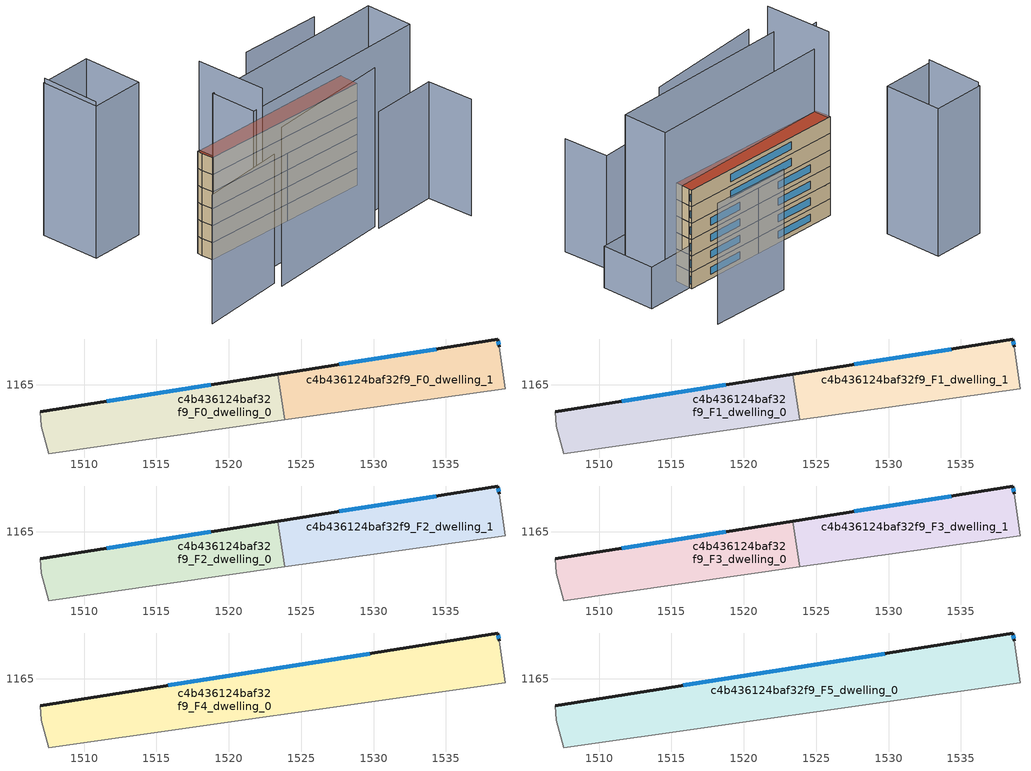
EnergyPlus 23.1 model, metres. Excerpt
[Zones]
c4b436124baf32f9_F0_dwelling_0
 floor ground (EU_floor_Construction): 1523.36,1165.75 1523.87,1162.58 1507.56,1160.25 1507.06,1162.16 1506.96,1163.16 z0
 wall outside (EU_wall_Construction): 1523.36,1165.75 1506.96,1163.16 z0:3
 wall adiabatic (EU_wall_Construction): 1506.96,1163.16 1507.06,1162.16 1507.56,1160.25 1523.87,1162.58 z0:3
 wall to c4b436124baf32f9_F0_dwelling_1 (EU_wall_Construction): 1523.87,1162.58 1523.36,1165.75 z0:3
 window (EU_Window_Construction): 1518.77,1165.02 1511.55,1163.88 z0.84:2.16
c4b436124baf32f9_F0_dwelling_1
 floor ground (EU_floor_Construction): 1538.58,1168.15 1538.68,1167.65 1539.08,1164.75 1523.87,1162.58 1523.36,1165.75 z0
 wall outside (EU_wall_Construction): 1538.68,1167.65 1538.58,1168.15 1523.36,1165.75 z0:3
 wall adiabatic (EU_wall_Construction): 1523.87,1162.58 1539.08,1164.75 1538.68,1167.65 z0:3
 window (EU_Window_Construction): 1534.32,1167.48 1527.63,1166.42 / 1538.65,1167.79 1538.61,1168.01 z0.84:2.16
c4b436124baf32f9_F1_dwelling_0
 floor to c4b436124baf32f9_F0_dwelling_0 (EU_floor_Construction): 1523.36,1165.75 1523.87,1162.58 1507.55,1160.25 1507.06,1162.16 1506.96,1163.16 z3
 wall outside (EU_wall_Construction): 1523.36,1165.75 1506.96,1163.16 z3:6
 wall adiabatic (EU_wall_Construction): 1506.96,1163.16 1507.06,1162.16 1507.56,1160.25 1523.87,1162.58 z3:6
 wall to c4b436124baf32f9_F1_dwelling_1 (EU_wall_Construction): 1523.87,1162.58 1523.36,1165.75 z3:6
 window (EU_Window_Construction): 1518.77,1165.02 1511.55,1163.88 z3.84:5.16
c4b436124baf32f9_F1_dwelling_1
 floor to c4b436124baf32f9_F0_dwelling_1 (EU_floor_Construction): 1538.58,1168.15 1538.68,1167.65 1539.08,1164.75 1523.87,1162.58 1523.36,1165.75 z3
 wall outside (EU_wall_Construction): 1538.68,1167.65 1538.58,1168.15 1523.36,1165.75 z3:6
 wall adiabatic (EU_wall_Construction): 1523.87,1162.58 1539.08,1164.75 1538.68,1167.65 z3:6
 window (EU_Window_Construction): 1534.32,1167.48 1527.63,1166.42 / 1538.65,1167.79 1538.61,1168.01 z3.84:5.16
c4b436124baf32f9_F2_dwelling_0
 floor to c4b436124baf32f9_F1_dwelling_0 (EU_floor_Construction): 1523.36,1165.75 1523.87,1162.58 1507.55,1160.25 1507.06,1162.16 1506.96,1163.16 z6
 wall outside (EU_wall_Construction): 1523.36,1165.75 1506.96,1163.16 z6:9
 wall adiabatic (EU_wall_Construction): 1506.96,1163.16 1507.06,1162.16 1507.56,1160.25 1523.87,1162.58 z6:9
 wall to c4b436124baf32f9_F2_dwelling_1 (EU_wall_Construction): 1523.87,1162.58 1523.36,1165.75 z6:9
 window (EU_Window_Construction): 1518.77,1165.02 1511.55,1163.88 z6.84:8.16
c4b436124baf32f9_F2_dwelling_1
 floor to c4b436124baf32f9_F1_dwelling_1 (EU_floor_Construction): 1538.58,1168.15 1538.68,1167.65 1539.08,1164.75 1523.87,1162.58 1523.36,1165.75 z6
 wall outside (EU_wall_Construction): 1538.68,1167.65 1538.58,1168.15 1523.36,1165.75 z6:9
 wall adiabatic (EU_wall_Construction): 1523.87,1162.58 1539.08,1164.75 1538.68,1167.65 z6:9
 window (EU_Window_Construction): 1534.32,1167.48 1527.63,1166.42 / 1538.65,1167.79 1538.61,1168.01 z6.84:8.16
c4b436124baf32f9_F3_dwelling_0
 floor to c4b436124baf32f9_F2_dwelling_0 (EU_floor_Construction): 1523.36,1165.75 1523.87,1162.58 1507.55,1160.25 1507.06,1162.16 1506.96,1163.16 z9
 wall outside (EU_wall_Construction): 1523.36,1165.75 1506.96,1163.16 z9:12
 wall adiabatic (EU_wall_Construction): 1506.96,1163.16 1507.06,1162.16 1507.56,1160.25 1523.87,1162.58 z9:12
 wall to c4b436124baf32f9_F3_dwelling_1 (EU_wall_Construction): 1523.87,1162.58 1523.36,1165.75 z9:12
 window (EU_Window_Construction): 1518.77,1165.02 1511.55,1163.88 z9.84:11.16
c4b436124baf32f9_F3_dwelling_1
 floor to c4b436124baf32f9_F2_dwelling_1 (EU_floor_Construction): 1538.58,1168.15 1538.68,1167.65 1539.08,1164.75 1523.87,1162.58 1523.36,1165.75 z9
 wall outside (EU_wall_Construction): 1538.68,1167.65 1538.58,1168.15 1523.36,1165.75 z9:12
 wall adiabatic (EU_wall_Construction): 1523.87,1162.58 1539.08,1164.75 1538.68,1167.65 z9:12
 window (EU_Window_Construction): 1534.32,1167.48 1527.63,1166.42 / 1538.65,1167.79 1538.61,1168.01 z9.84:11.16
c4b436124baf32f9_F4_dwelling_0
 floor to c4b436124baf32f9_F3_dwelling_0 (EU_floor_Construction): 1523.36,1165.75 1523.87,1162.58 1507.55,1160.25 1507.06,1162.16 1506.96,1163.16 z12
 floor to c4b436124baf32f9_F3_dwelling_1 (EU_floor_Construction): 1538.58,1168.15 1538.68,1167.65 1539.08,1164.75 1523.87,1162.58 1523.36,1165.75 z12
 wall outside (EU_wall_Construction): 1538.68,1167.65 1538.58,1168.15 1506.96,1163.16 z12:15
 wall adiabatic (EU_wall_Construction): 1506.96,1163.16 1507.06,1162.16 1507.56,1160.25 1539.08,1164.75 1538.68,1167.65 z12:15
 window (EU_Window_Construction): 1529.72,1166.75 1515.82,1164.56 / 1538.65,1167.79 1538.61,1168.01 z12.84:14.16
c4b436124baf32f9_F5_dwelling_0
 floor to c4b436124baf32f9_F4_dwelling_0 (EU_floor_Construction): 1538.58,1168.15 1538.68,1167.65 1539.08,1164.75 1507.55,1160.25 1507.06,1162.16 1506.96,1163.16 z15
 wall outside (EU_wall_Construction): 1538.68,1167.65 1538.58,1168.15 1506.96,1163.16 z15:18
 wall adiabatic (EU_wall_Construction): 1506.96,1163.16 1507.06,1162.16 1507.56,1160.25 1539.08,1164.75 1538.68,1167.65 z15:18
 window (EU_Window_Construction): 1529.72,1166.75 1515.82,1164.56 / 1538.65,1167.79 1538.61,1168.01 z15.84:17.16
 roof outside (EU_roof_Construction): 1539.08,1164.75 1538.68,1167.65 1538.58,1168.15 1506.96,1163.16 1507.06,1162.16 1507.56,1160.25 z18
shading: 1510.85,1147.24 1533.38,1153 z0:28.1; 1549.29,1159.34 1540.37,1157.71 / 1540.37,1157.71 1538.55,1167.63 / 1538.55,1167.63 1547.47,1169.26 / 1547.47,1169.26 1549.29,1159.34 z0:7.6; 1495.3,1144.67 1510.51,1148.72 z0:22.8; 1533.57,1152.24 1545.3,1154.81 / 1545.3,1154.81 1547.11,1146.54 z0:20.6; 1507.34,1163.28 1509.89,1150.89 z0:33.7; 1544.38,1158.44 1509.09,1151.94 / 1509.09,1151.94 1507.56,1160.25 / 1507.56,1160.25 1542.85,1166.75 / 1542.85,1166.75 1544.38,1158.44 z0:29.4; 1491.99,1182.11 1493.75,1171.68 z0:27.6; 1493.68,1171.5 1491.74,1182.11 / 1491.74,1182.11 1501.42,1183.88 / 1501.42,1183.88 1503.36,1173.26 / 1503.36,1173.26 1493.68,1171.5 z0:26.9; 1542.21,1179.47 1527.27,1177.26 z0:22
[Building]
EU S2 Campaign: North Axis=0; Terrain=City; Solar Distribution=FullExterior
[Site:Location]
Lyon-Bron: Latitude=45.75; Longitude=5; Time Zone=1; Elevation=198
[SizingPeriod:WeatherFileDays]
AnnualSizingPeriod: Begin Month=1; Begin Day of Month=1; End Month=12; End Day of Month=31; Day of Week for Start Day=Monday; Use Weather File Daylight Saving Period=No; Use Weather File Rain and Snow Indicators=No
[MATERIAL]
EU_InternalMass_Material: Roughness=MediumRough; Thickness=0.1; Conductivity=1; Density=1800; Specific Heat=900; Thermal Absorptance=0.9; Solar Absorptance=0.7; Visible Absorptance=0.7
[MATERIAL:NOMASS] Roughness=MediumRough; Thermal Absorptance=0.9; Solar Absorptance=0.7; Visible Absorptance=0.7
Name | Thermal Resistance
EU_wall_NoMass | 0.776494
EU_roof_NoMass | 0.486893
EU_floor_NoMass | 0.421597
[WINDOWMATERIAL:SIMPLEGLAZINGSYSTEM]
EU_Window_SimpleGlazing: UFactor=4.24961; Solar Heat Gain Coefficient=0.83; Visible Transmittance=0.83
[CONSTRUCTION]
EU_wall_Construction: EU_wall_NoMass
EU_roof_Construction: EU_roof_NoMass
EU_floor_Construction: EU_floor_NoMass
EU_Window_Construction: EU_Window_SimpleGlazing
EU_InternalMass_Construction: EU_InternalMass_Material
[ZONE] Type=1; Multiplier=1; Ceiling Height=autocalculate; Floor Area=autocalculate; Part of Total Floor Area=Yes
Name | Volume
c4b436124baf32f9_F0_dwelling_0; c4b436124baf32f9_F0_dwelling_1 | 153.509
c4b436124baf32f9_F1_dwelling_0; c4b436124baf32f9_F2_dwelling_0; c4b436124baf32f9_F3_dwelling_0; c4b436124baf32f9_F1_dwelling_1; c4b436124baf32f9_F2_dwelling_1; c4b436124baf32f9_F3_dwelling_1 | 153.51
c4b436124baf32f9_F4_dwelling_0 | 307.02
c4b436124baf32f9_F5_dwelling_0 | 307.032
[INTERNALMASS] Construction=EU_InternalMass_Construction
Name | Zone or ZoneList | Surface Area
c4b436124baf32f9_F0_dwelling_0_EU_InternalMass | c4b436124baf32f9_F0_dwelling_0 | 51.1701
c4b436124baf32f9_F0_dwelling_1_EU_InternalMass | c4b436124baf32f9_F0_dwelling_1 | 51.1696
c4b436124baf32f9_F1_dwelling_0_EU_InternalMass | c4b436124baf32f9_F1_dwelling_0 | 51.1701
c4b436124baf32f9_F1_dwelling_1_EU_InternalMass | c4b436124baf32f9_F1_dwelling_1 | 51.1696
c4b436124baf32f9_F2_dwelling_0_EU_InternalMass | c4b436124baf32f9_F2_dwelling_0 | 51.1701
c4b436124baf32f9_F2_dwelling_1_EU_InternalMass | c4b436124baf32f9_F2_dwelling_1 | 51.1696
c4b436124baf32f9_F3_dwelling_0_EU_InternalMass | c4b436124baf32f9_F3_dwelling_0 | 51.1701
c4b436124baf32f9_F3_dwelling_1_EU_InternalMass | c4b436124baf32f9_F3_dwelling_1 | 51.1696
c4b436124baf32f9_F4_dwelling_0_EU_InternalMass | c4b436124baf32f9_F4_dwelling_0 | 102.344
c4b436124baf32f9_F5_dwelling_0_EU_InternalMass | c4b436124baf32f9_F5_dwelling_0 | 102.344
[OTHEREQUIPMENT] Fuel Type=Electricity; Design Level Calculation Method=Watts/Area; Power per Zone Floor Area=1; Fraction Latent=0; Fraction Radiant=0; Fraction Lost=0; Carbon Dioxide Generation Rate=0; EndUse Subcategory=EU_Step8_InternalGains
Name | Zone or ZoneList or Space or SpaceList | Schedule
EU_Step8_InternalGain_c4b436124baf32f9_F0_dwelling_0_f000 | c4b436124baf32f9_F0_dwelling_0 | EU_Step8_GainSchedule_c4b436124baf32f9_F0_dwelling_0_f000
EU_Step8_InternalGain_c4b436124baf32f9_F0_dwelling_1_f000 | c4b436124baf32f9_F0_dwelling_1 | EU_Step8_GainSchedule_c4b436124baf32f9_F0_dwelling_1_f000
EU_Step8_InternalGain_c4b436124baf32f9_F1_dwelling_0_f000 | c4b436124baf32f9_F1_dwelling_0 | EU_Step8_GainSchedule_c4b436124baf32f9_F1_dwelling_0_f000
EU_Step8_InternalGain_c4b436124baf32f9_F1_dwelling_1_f000 | c4b436124baf32f9_F1_dwelling_1 | EU_Step8_GainSchedule_c4b436124baf32f9_F1_dwelling_1_f000
EU_Step8_InternalGain_c4b436124baf32f9_F2_dwelling_0_f000 | c4b436124baf32f9_F2_dwelling_0 | EU_Step8_GainSchedule_c4b436124baf32f9_F2_dwelling_0_f000
EU_Step8_InternalGain_c4b436124baf32f9_F2_dwelling_1_f000 | c4b436124baf32f9_F2_dwelling_1 | EU_Step8_GainSchedule_c4b436124baf32f9_F2_dwelling_1_f000
EU_Step8_InternalGain_c4b436124baf32f9_F3_dwelling_0_f000 | c4b436124baf32f9_F3_dwelling_0 | EU_Step8_GainSchedule_c4b436124baf32f9_F3_dwelling_0_f000
EU_Step8_InternalGain_c4b436124baf32f9_F3_dwelling_1_f000 | c4b436124baf32f9_F3_dwelling_1 | EU_Step8_GainSchedule_c4b436124baf32f9_F3_dwelling_1_f000
EU_Step8_InternalGain_c4b436124baf32f9_F4_dwelling_0_f000 | c4b436124baf32f9_F4_dwelling_0 | EU_Step8_GainSchedule_c4b436124baf32f9_F4_dwelling_0_f000
EU_Step8_InternalGain_c4b436124baf32f9_F5_dwelling_0_f000 | c4b436124baf32f9_F5_dwelling_0 | EU_Step8_GainSchedule_c4b436124baf32f9_F5_dwelling_0_f000
[ZONEVENTILATION:DESIGNFLOWRATE] Schedule=EU_AlwaysOn; Design Flow Rate Calculation Method=AirChanges/Hour; Air Changes per Hour=0.693814; Ventilation Type=Natural; Fan Pressure Rise=0; Fan Total Efficiency=1; Constant Term Coefficient=1; Temperature Term Coefficient=0; Velocity Term Coefficient=0; Velocity Squared Term Coefficient=0; Minimum Indoor Temperature=-100; Maximum Indoor Temperature=100; Delta Temperature=-100; Minimum Outdoor Temperature=-100; Maximum Outdoor Temperature=100; Maximum Wind Speed=40
Name | Zone or ZoneList or Space or SpaceList
EU_ConstantAir_c4b436124baf32f9_F0_dwelling_0 | c4b436124baf32f9_F0_dwelling_0
EU_ConstantAir_c4b436124baf32f9_F0_dwelling_1 | c4b436124baf32f9_F0_dwelling_1
EU_ConstantAir_c4b436124baf32f9_F1_dwelling_0 | c4b436124baf32f9_F1_dwelling_0
EU_ConstantAir_c4b436124baf32f9_F1_dwelling_1 | c4b436124baf32f9_F1_dwelling_1
EU_ConstantAir_c4b436124baf32f9_F2_dwelling_0 | c4b436124baf32f9_F2_dwelling_0
EU_ConstantAir_c4b436124baf32f9_F2_dwelling_1 | c4b436124baf32f9_F2_dwelling_1
EU_ConstantAir_c4b436124baf32f9_F3_dwelling_0 | c4b436124baf32f9_F3_dwelling_0
EU_ConstantAir_c4b436124baf32f9_F3_dwelling_1 | c4b436124baf32f9_F3_dwelling_1
EU_ConstantAir_c4b436124baf32f9_F4_dwelling_0 | c4b436124baf32f9_F4_dwelling_0
EU_ConstantAir_c4b436124baf32f9_F5_dwelling_0 | c4b436124baf32f9_F5_dwelling_0
[HVACTEMPLATE:THERMOSTAT] Constant Heating Setpoint=20; Constant Cooling Setpoint=50
EU_HeatOnly_c4b436124baf32f9_F0_dwelling_0; EU_HeatOnly_c4b436124baf32f9_F0_dwelling_1; EU_HeatOnly_c4b436124baf32f9_F1_dwelling_0; EU_HeatOnly_c4b436124baf32f9_F1_dwelling_1; EU_HeatOnly_c4b436124baf32f9_F2_dwelling_0; EU_HeatOnly_c4b436124baf32f9_F2_dwelling_1; EU_HeatOnly_c4b436124baf32f9_F3_dwelling_0; EU_HeatOnly_c4b436124baf32f9_F3_dwelling_1; EU_HeatOnly_c4b436124baf32f9_F4_dwelling_0; EU_HeatOnly_c4b436124baf32f9_F5_dwelling_0
[HVACTEMPLATE:ZONE:IDEALLOADSAIRSYSTEM] System Availability Schedule=EU_AlwaysOn; Maximum Heating Supply Air Temperature=50; Minimum Cooling Supply Air Temperature=13; Maximum Heating Supply Air Humidity Ratio=0.0156; Minimum Cooling Supply Air Humidity Ratio=0.0077; Heating Limit=NoLimit; Cooling Limit=NoLimit; Heating Availability Schedule=EU_AlwaysOn; Cooling Availability Schedule=EU_CoolingOff; Dehumidification Control Type=ConstantSensibleHeatRatio; Cooling Sensible Heat Ratio=0.7; Dehumidification Setpoint=60; Humidification Control Type=None; Humidification Setpoint=30; Outdoor Air Method=None; Outdoor Air Flow Rate per Person=0.00944; Outdoor Air Flow Rate per Zone Floor Area=0; Outdoor Air Flow Rate per Zone=0; Demand Controlled Ventilation Type=None; Outdoor Air Economizer Type=NoEconomizer; Heat Recovery Type=None; Sensible Heat Recovery Effectiveness=0.7; Latent Heat Recovery Effectiveness=0.65
Name | Template Thermostat
c4b436124baf32f9_F0_dwelling_0 | EU_HeatOnly_c4b436124baf32f9_F0_dwelling_0
c4b436124baf32f9_F0_dwelling_1 | EU_HeatOnly_c4b436124baf32f9_F0_dwelling_1
c4b436124baf32f9_F1_dwelling_0 | EU_HeatOnly_c4b436124baf32f9_F1_dwelling_0
c4b436124baf32f9_F1_dwelling_1 | EU_HeatOnly_c4b436124baf32f9_F1_dwelling_1
c4b436124baf32f9_F2_dwelling_0 | EU_HeatOnly_c4b436124baf32f9_F2_dwelling_0
c4b436124baf32f9_F2_dwelling_1 | EU_HeatOnly_c4b436124baf32f9_F2_dwelling_1
c4b436124baf32f9_F3_dwelling_0 | EU_HeatOnly_c4b436124baf32f9_F3_dwelling_0
c4b436124baf32f9_F3_dwelling_1 | EU_HeatOnly_c4b436124baf32f9_F3_dwelling_1
c4b436124baf32f9_F4_dwelling_0 | EU_HeatOnly_c4b436124baf32f9_F4_dwelling_0
c4b436124baf32f9_F5_dwelling_0 | EU_HeatOnly_c4b436124baf32f9_F5_dwelling_0
[SIZING:ZONE] Zone Cooling Design Supply Air Temperature Input Method=SupplyAirTemperature; Zone Cooling Design Supply Air Temperature=13; Zone Heating Design Supply Air Temperature Input Method=SupplyAirTemperature; Zone Heating Design Supply Air Temperature=50; Zone Cooling Design Supply Air Humidity Ratio=0.008; Zone Heating Design Supply Air Humidity Ratio=0.008; Cooling Design Air Flow Method=DesignDay; Cooling Design Air Flow Rate=0; Cooling Minimum Air Flow per Zone Floor Area=0.000762; Cooling Minimum Air Flow=0; Cooling Minimum Air Flow Fraction=0.2; Heating Design Air Flow Method=DesignDay; Heating Design Air Flow Rate=0; Heating Maximum Air Flow per Zone Floor Area=0.002032; Heating Maximum Air Flow=0.141576; Heating Maximum Air Flow Fraction=0.3; Account for Dedicated Outdoor Air System=No; Dedicated Outdoor Air System Control Strategy=NeutralSupplyAir; Dedicated Outdoor Air Low Setpoint Temperature for Design=autosize; Dedicated Outdoor Air High Setpoint Temperature for Design=autosize; Zone Load Sizing Method=Sensible Load Only No Latent Load; Zone Latent Cooling Design Supply Air Humidity Ratio Input Method=HumidityRatioDifference; Zone Cooling Design Supply Air Humidity Ratio Difference=0.005; Zone Latent Heating Design Supply Air Humidity Ratio Input Method=HumidityRatioDifference; Zone Humidification Design Supply Air Humidity Ratio Difference=0.005
c4b436124baf32f9_F0_dwelling_0; c4b436124baf32f9_F0_dwelling_1; c4b436124baf32f9_F1_dwelling_0; c4b436124baf32f9_F1_dwelling_1; c4b436124baf32f9_F2_dwelling_0; c4b436124baf32f9_F2_dwelling_1; c4b436124baf32f9_F3_dwelling_0; c4b436124baf32f9_F3_dwelling_1; c4b436124baf32f9_F4_dwelling_0; c4b436124baf32f9_F5_dwelling_0
[SCHEDULE:CONSTANT]
Name | Hourly Value
EU_AlwaysOn | 1
EU_CoolingOff | 0
[SCHEDULE:FILE] Column Number=1; Rows to Skip at Top=0; Number of Hours of Data=8760; Column Separator=Comma; Interpolate to Timestep=No; Minutes per Item=60; Adjust Schedule for Daylight Savings=Yes
Name | File
EU_Step8_GainSchedule_c4b436124baf32f9_F0_dwelling_0_f000 | ../../schedules/c4b436124baf32f9/c4b436124baf32f9_F0_dwelling_0_f000_gain.csv
EU_Step8_GainSchedule_c4b436124baf32f9_F0_dwelling_1_f000 | ../../schedules/c4b436124baf32f9/c4b436124baf32f9_F0_dwelling_1_f000_gain.csv
EU_Step8_GainSchedule_c4b436124baf32f9_F1_dwelling_0_f000 | ../../schedules/c4b436124baf32f9/c4b436124baf32f9_F1_dwelling_0_f000_gain.csv
EU_Step8_GainSchedule_c4b436124baf32f9_F1_dwelling_1_f000 | ../../schedules/c4b436124baf32f9/c4b436124baf32f9_F1_dwelling_1_f000_gain.csv
EU_Step8_GainSchedule_c4b436124baf32f9_F2_dwelling_0_f000 | ../../schedules/c4b436124baf32f9/c4b436124baf32f9_F2_dwelling_0_f000_gain.csv
EU_Step8_GainSchedule_c4b436124baf32f9_F2_dwelling_1_f000 | ../../schedules/c4b436124baf32f9/c4b436124baf32f9_F2_dwelling_1_f000_gain.csv
EU_Step8_GainSchedule_c4b436124baf32f9_F3_dwelling_0_f000 | ../../schedules/c4b436124baf32f9/c4b436124baf32f9_F3_dwelling_0_f000_gain.csv
EU_Step8_GainSchedule_c4b436124baf32f9_F3_dwelling_1_f000 | ../../schedules/c4b436124baf32f9/c4b436124baf32f9_F3_dwelling_1_f000_gain.csv
EU_Step8_GainSchedule_c4b436124baf32f9_F4_dwelling_0_f000 | ../../schedules/c4b436124baf32f9/c4b436124baf32f9_F4_dwelling_0_f000_gain.csv
EU_Step8_GainSchedule_c4b436124baf32f9_F5_dwelling_0_f000 | ../../schedules/c4b436124baf32f9/c4b436124baf32f9_F5_dwelling_0_f000_gain.csv
